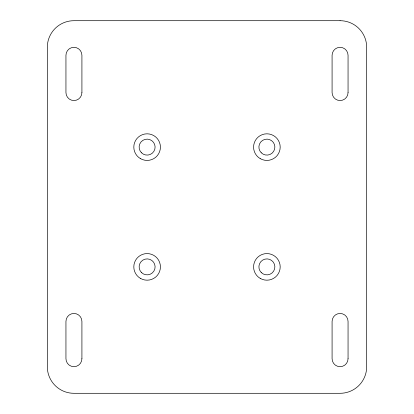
<?xml version="1.0" encoding="UTF-8"?>
<svg xmlns="http://www.w3.org/2000/svg" width="414" height="414" viewBox="0 0 414 414"><rect width="100%" height="100%" fill="white"/><g stroke="black" fill="none" stroke-linecap="round" stroke-linejoin="round"><path stroke-width="0.62" d="M340.07 20.7L73.93 20.7A26.615 26.615 0 0 0 47.315 47.315L47.315 366.685A26.615 26.615 0 0 0 73.93 393.3L340.07 393.3A26.615 26.615 0 0 0 366.685 366.685L366.685 47.315A26.615 26.615 0 0 0 340.07 20.7M348.055 92.56L348.055 55.3A7.985 7.985 0 0 0 340.07 47.315A7.985 7.985 0 0 0 332.085 55.3L332.085 92.56A7.985 7.985 0 0 0 340.07 100.545A7.985 7.985 0 0 0 348.055 92.56M348.055 358.7L348.055 321.44A7.985 7.985 0 0 0 340.07 313.455A7.985 7.985 0 0 0 332.085 321.44L332.085 358.7A7.985 7.985 0 0 0 340.07 366.685A7.985 7.985 0 0 0 348.055 358.7M81.915 92.56L81.915 55.3A7.985 7.985 0 0 0 73.93 47.315A7.985 7.985 0 0 0 65.945 55.3L65.945 92.56A7.985 7.985 0 0 0 73.93 100.545A7.985 7.985 0 0 0 81.915 92.56M81.915 358.7L81.915 321.44A7.985 7.985 0 0 0 73.93 313.455A7.985 7.985 0 0 0 65.945 321.44L65.945 358.7A7.985 7.985 0 0 0 73.93 366.685A7.985 7.985 0 0 0 81.915 358.7M260.23 158.64A13.305 13.305 0 0 0 280.19 147.12A13.305 13.305 0 0 0 260.23 135.595A13.305 13.305 0 0 0 260.23 158.64M260.23 278.405A13.305 13.305 0 0 0 280.19 266.88A13.305 13.305 0 0 0 260.23 255.36A13.305 13.305 0 0 0 260.23 278.405M140.465 278.405A13.305 13.305 0 0 0 160.425 266.88A13.305 13.305 0 0 0 140.465 255.36A13.305 13.305 0 0 0 140.465 278.405M140.465 158.64A13.305 13.305 0 0 0 160.425 147.12A13.305 13.305 0 0 0 140.465 135.595A13.305 13.305 0 0 0 140.465 158.64M261.234 152.766A7.985 7.985 0 0 0 274.596 149.185A7.985 7.985 0 0 0 264.815 139.404A7.985 7.985 0 0 0 261.234 152.766M261.234 272.526A7.985 7.985 0 0 0 274.596 268.95A7.985 7.985 0 0 0 264.815 259.169A7.985 7.985 0 0 0 261.234 272.526M141.474 272.526A7.985 7.985 0 0 0 154.831 268.95A7.985 7.985 0 0 0 145.05 259.169A7.985 7.985 0 0 0 141.474 272.526M141.474 152.766A7.985 7.985 0 0 0 154.831 149.185A7.985 7.985 0 0 0 145.05 139.404A7.985 7.985 0 0 0 141.474 152.766"/></g></svg>
